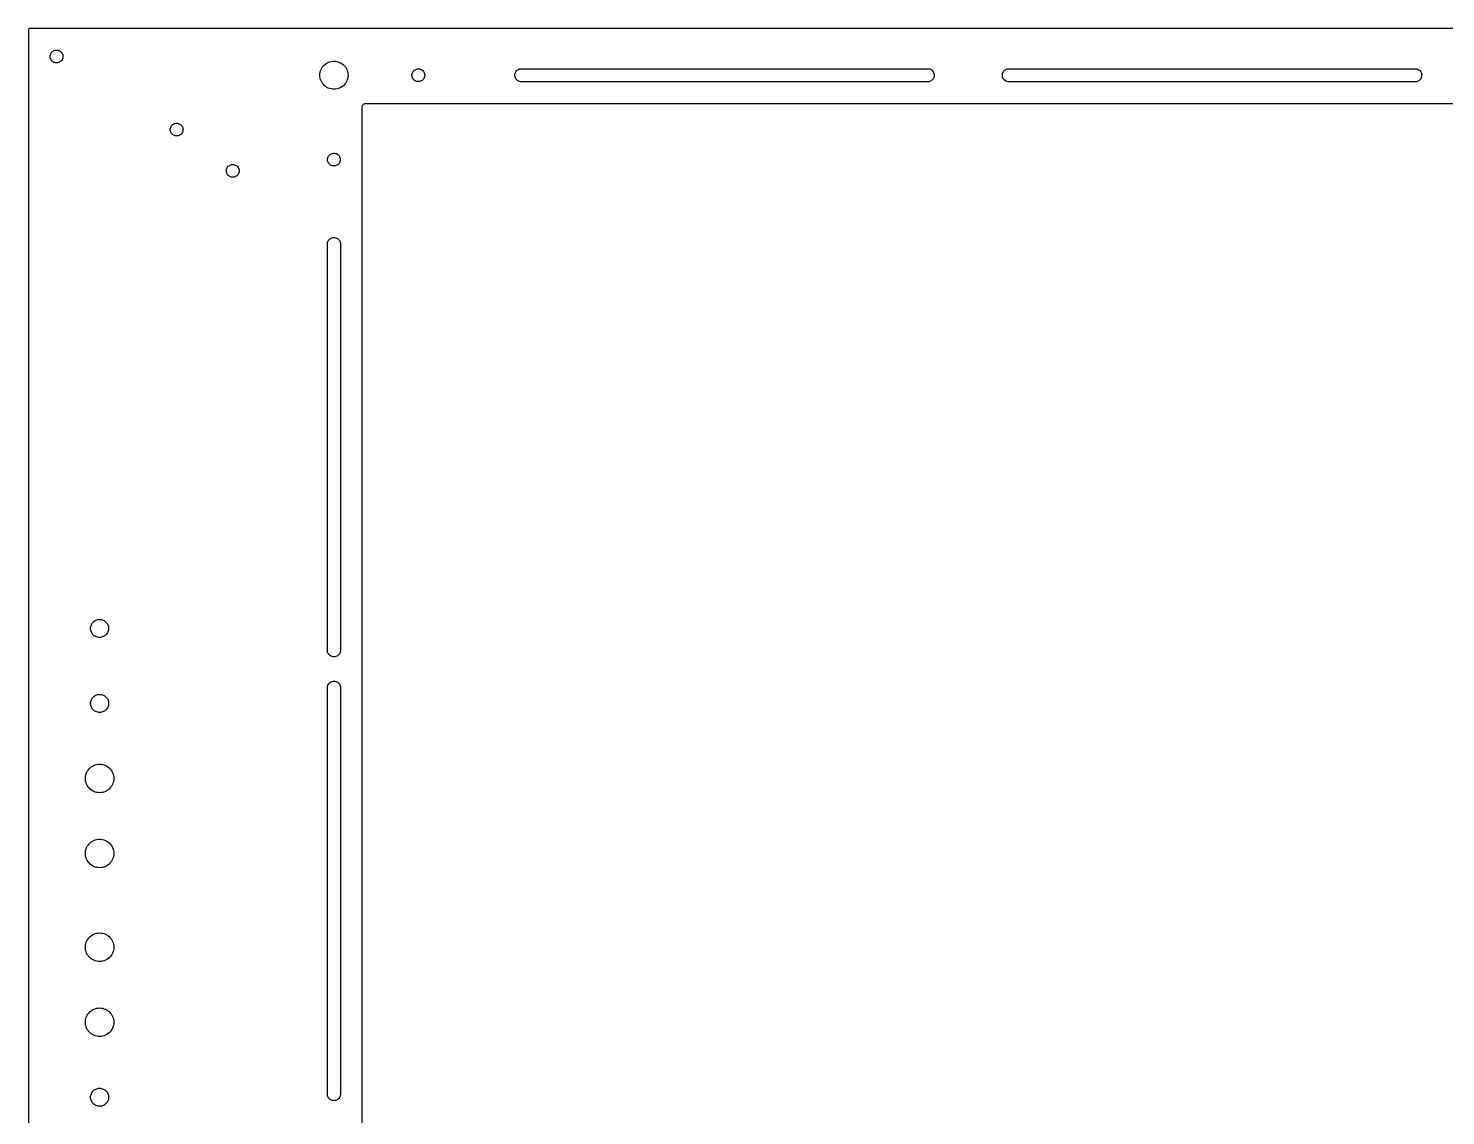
# Model space of a CAD drawing. Header units: metres. Extents: x -319 to 319, y -232 to 232.
# Drawn here: x -319 to 59, y -57.4 to 232.5 of the extents above; entities that cross this region are included whole.
import ezdxf

# ---------------------------------------------------------------- set-up
doc = ezdxf.new("R2010")
doc.units = ezdxf.units.M

msp = doc.modelspace()

# ---------------------------------------------------------------- linework, layer by layer
for p, q in [((-318.962, 232.191), (-319, 232)), ((-319, 232), (-319, -232)), ((-318.854, 232.354), (-318.962, 232.191)), ((-318.691, 232.462), (-318.854, 232.354)), ((-318.5, 232.5), (-318.691, 232.462)), ((318.5, 232.5), (-318.5, 232.5)), ((-313.2, 225), (-313.182, 225.248)), ((-313.182, 224.752), (-313.2, 225)), ((-313.182, 225.248), (-313.128, 225.49)), ((-313.128, 224.51), (-313.182, 224.752)), ((-313.128, 225.49), (-313.039, 225.722)), ((-313.039, 224.278), (-313.128, 224.51)), ((-313.039, 225.722), (-312.918, 225.938)), ((-312.918, 224.062), (-313.039, 224.278)), ((-312.918, 225.938), (-312.766, 226.134)), ((-312.766, 223.866), (-312.918, 224.062)), ((-312.766, 226.134), (-312.587, 226.307)), ((-312.587, 223.693), (-312.766, 223.866)), ((-312.587, 226.307), (-312.386, 226.451)), ((-312.386, 223.549), (-312.587, 223.693)), ((-312.386, 226.451), (-312.165, 226.565)), ((-312.165, 223.435), (-312.386, 223.549)), ((-312.165, 226.565), (-311.93, 226.645)), ((-311.93, 223.355), (-312.165, 223.435)), ((-311.93, 226.645), (-311.686, 226.69)), ((-311.686, 223.31), (-311.93, 223.355)), ((-311.686, 226.69), (-311.438, 226.699)), ((-311.438, 223.301), (-311.686, 223.31)), ((-311.438, 226.699), (-311.191, 226.672)), ((-311.191, 223.328), (-311.438, 223.301)), ((-311.191, 226.672), (-310.951, 226.609)), ((-310.951, 223.391), (-311.191, 223.328)), ((-310.951, 226.609), (-310.723, 226.512)), ((-310.723, 223.488), (-310.951, 223.391)), ((-310.723, 226.512), (-310.511, 226.383)), ((-310.511, 223.617), (-310.723, 223.488)), ((-310.511, 226.383), (-310.32, 226.224)), ((-310.32, 223.776), (-310.511, 223.617)), ((-310.32, 226.224), (-310.154, 226.039)), ((-310.154, 223.961), (-310.32, 223.776)), ((-310.154, 226.039), (-310.018, 225.832)), ((-310.018, 224.168), (-310.154, 223.961)), ((-310.018, 225.832), (-309.912, 225.607)), ((-309.912, 224.393), (-310.018, 224.168)), ((-309.912, 225.607), (-309.841, 225.37)), ((-309.841, 224.63), (-309.912, 224.393)), ((-309.841, 225.37), (-309.805, 225.124)), ((-309.805, 224.876), (-309.841, 224.63)), ((-309.805, 225.124), (-309.805, 224.876)), ((-240.009, 222.787), (-239.704, 223.034)), ((-239.704, 223.034), (-239.375, 223.248)), ((-239.375, 223.248), (-239.025, 223.426)), ((-239.025, 223.426), (-238.659, 223.566)), ((-238.659, 223.566), (-238.28, 223.668)), ((-238.28, 223.668), (-237.892, 223.729)), ((-237.892, 223.729), (-237.5, 223.75)), ((-237.5, 223.75), (-237.108, 223.729)), ((-237.108, 223.729), (-236.72, 223.668)), ((-236.72, 223.668), (-236.341, 223.566)), ((-236.341, 223.566), (-235.975, 223.426)), ((-235.975, 223.426), (-235.625, 223.248)), ((-235.625, 223.248), (-235.296, 223.034)), ((-235.296, 223.034), (-234.991, 222.787)), ((-241.25, 220), (-241.229, 220.392)), ((-241.229, 219.608), (-241.25, 220)), ((-241.229, 220.392), (-241.168, 220.78)), ((-241.168, 219.22), (-241.229, 219.608)), ((-241.168, 220.78), (-241.066, 221.159)), ((-241.066, 218.841), (-241.168, 219.22)), ((-241.066, 221.159), (-240.926, 221.525)), ((-240.926, 221.525), (-240.748, 221.875)), ((-240.748, 221.875), (-240.534, 222.204)), ((-240.534, 222.204), (-240.287, 222.509)), ((-240.287, 222.509), (-240.009, 222.787)), ((-234.991, 222.787), (-234.713, 222.509)), ((-234.713, 222.509), (-234.466, 222.204)), ((-234.466, 222.204), (-234.252, 221.875)), ((-234.252, 221.875), (-234.074, 221.525)), ((-234.074, 221.525), (-233.934, 221.159)), ((-233.934, 221.159), (-233.832, 220.78)), ((-233.832, 219.22), (-233.934, 218.841)), ((-233.832, 220.78), (-233.771, 220.392)), ((-233.771, 219.608), (-233.832, 219.22)), ((-233.771, 220.392), (-233.75, 220)), ((-233.75, 220), (-233.771, 219.608)), ((-216.7, 220), (-216.682, 220.248)), ((-216.682, 219.752), (-216.7, 220)), ((-216.682, 220.248), (-216.628, 220.49)), ((-216.628, 219.51), (-216.682, 219.752)), ((-216.628, 220.49), (-216.539, 220.722)), ((-216.539, 219.278), (-216.628, 219.51)), ((-216.539, 220.722), (-216.418, 220.938)), ((-216.418, 219.062), (-216.539, 219.278)), ((-216.418, 220.938), (-216.266, 221.134)), ((-216.266, 221.134), (-216.087, 221.307)), ((-216.087, 221.307), (-215.886, 221.451)), ((-215.886, 221.451), (-215.665, 221.565)), ((-215.665, 221.565), (-215.43, 221.645)), ((-215.43, 221.645), (-215.186, 221.69)), ((-215.186, 221.69), (-214.938, 221.699)), ((-214.938, 221.699), (-214.691, 221.672)), ((-214.691, 221.672), (-214.451, 221.609)), ((-214.451, 221.609), (-214.223, 221.512)), ((-214.223, 221.512), (-214.011, 221.383)), ((-214.011, 221.383), (-213.82, 221.224)), ((-213.82, 221.224), (-213.654, 221.039)), ((-213.654, 221.039), (-213.518, 220.832)), ((-213.518, 220.832), (-213.412, 220.607)), ((-213.412, 219.393), (-213.518, 219.168)), ((-213.412, 220.607), (-213.341, 220.37)), ((-213.341, 219.63), (-213.412, 219.393)), ((-213.341, 220.37), (-213.305, 220.124)), ((-213.305, 219.876), (-213.341, 219.63)), ((-213.305, 220.124), (-213.305, 219.876)), ((-189.25, 220), (-189.232, 220.249)), ((-189.232, 219.751), (-189.25, 220)), ((-189.232, 220.249), (-189.179, 220.493)), ((-189.179, 219.507), (-189.232, 219.751)), ((-189.179, 220.493), (-189.092, 220.727)), ((-189.092, 219.273), (-189.179, 219.507)), ((-189.092, 220.727), (-188.972, 220.946)), ((-188.972, 219.054), (-189.092, 219.273)), ((-188.972, 220.946), (-188.823, 221.146)), ((-188.823, 221.146), (-188.646, 221.323)), ((-188.646, 221.323), (-188.446, 221.472)), ((-188.446, 221.472), (-188.227, 221.592)), ((-188.227, 221.592), (-187.993, 221.679)), ((-187.993, 221.679), (-187.749, 221.732)), ((-187.749, 221.732), (-187.5, 221.75)), ((-187.5, 221.75), (-79.1667, 221.75)), ((-79.1667, 221.75), (-78.9176, 221.732)), ((-78.9176, 221.732), (-78.6736, 221.679)), ((-78.6736, 221.679), (-78.4397, 221.592)), ((-78.4397, 221.592), (-78.2205, 221.472)), ((-78.2205, 221.472), (-78.0207, 221.323)), ((-78.0207, 221.323), (-77.8441, 221.146)), ((-77.8441, 221.146), (-77.6945, 220.946)), ((-77.6945, 220.946), (-77.5748, 220.727)), ((-77.5748, 219.273), (-77.6945, 219.054)), ((-77.5748, 220.727), (-77.4875, 220.493)), ((-77.4875, 219.507), (-77.5748, 219.273)), ((-77.4875, 220.493), (-77.4345, 220.249)), ((-77.4345, 219.751), (-77.4875, 219.507)), ((-77.4345, 220.249), (-77.4167, 220)), ((-77.4167, 220), (-77.4345, 219.751)), ((-59.25, 220), (-59.2322, 220.249)), ((-59.2322, 219.751), (-59.25, 220)), ((-59.2322, 220.249), (-59.1791, 220.493)), ((-59.1791, 219.507), (-59.2322, 219.751)), ((-59.1791, 220.493), (-59.0918, 220.727)), ((-59.0918, 219.273), (-59.1791, 219.507)), ((-59.0918, 220.727), (-58.9722, 220.946)), ((-58.9722, 219.054), (-59.0918, 219.273)), ((-58.9722, 220.946), (-58.8226, 221.146)), ((-58.8226, 221.146), (-58.646, 221.323)), ((-58.646, 221.323), (-58.4461, 221.472)), ((-58.4461, 221.472), (-58.227, 221.592)), ((-58.227, 221.592), (-57.993, 221.679)), ((-57.993, 221.679), (-57.749, 221.732)), ((-57.749, 221.732), (-57.5, 221.75)), ((-57.5, 221.75), (50.8333, 221.75)), ((50.8333, 221.75), (51.0824, 221.732)), ((51.0824, 221.732), (51.3264, 221.679)), ((51.3264, 221.679), (51.5603, 221.592)), ((51.5603, 221.592), (51.7794, 221.472)), ((51.7794, 221.472), (51.9793, 221.323)), ((51.9793, 221.323), (52.1559, 221.146)), ((52.1559, 221.146), (52.3055, 220.946)), ((52.3055, 220.946), (52.4252, 220.727)), ((52.4252, 219.273), (52.3055, 219.054)), ((52.4252, 220.727), (52.5124, 220.493)), ((52.5124, 219.507), (52.4252, 219.273)), ((52.5124, 220.493), (52.5655, 220.249)), ((52.5655, 219.751), (52.5124, 219.507)), ((52.5655, 220.249), (52.5833, 220)), ((52.5833, 220), (52.5655, 219.751)), ((-240.926, 218.475), (-241.066, 218.841)), ((-240.748, 218.125), (-240.926, 218.475)), ((-240.534, 217.796), (-240.748, 218.125)), ((-240.287, 217.491), (-240.534, 217.796)), ((-240.009, 217.213), (-240.287, 217.491)), ((-239.704, 216.966), (-240.009, 217.213)), ((-239.375, 216.752), (-239.704, 216.966)), ((-239.025, 216.574), (-239.375, 216.752)), ((-238.659, 216.434), (-239.025, 216.574)), ((-238.28, 216.332), (-238.659, 216.434)), ((-237.892, 216.271), (-238.28, 216.332)), ((-237.5, 216.25), (-237.892, 216.271)), ((-237.108, 216.271), (-237.5, 216.25)), ((-236.72, 216.332), (-237.108, 216.271)), ((-236.341, 216.434), (-236.72, 216.332)), ((-235.975, 216.574), (-236.341, 216.434)), ((-235.625, 216.752), (-235.975, 216.574)), ((-235.296, 216.966), (-235.625, 216.752)), ((-234.991, 217.213), (-235.296, 216.966)), ((-234.713, 217.491), (-234.991, 217.213)), ((-234.466, 217.796), (-234.713, 217.491)), ((-234.252, 218.125), (-234.466, 217.796)), ((-234.074, 218.475), (-234.252, 218.125)), ((-233.934, 218.841), (-234.074, 218.475)), ((-216.266, 218.866), (-216.418, 219.062)), ((-216.087, 218.693), (-216.266, 218.866)), ((-215.886, 218.549), (-216.087, 218.693)), ((-215.665, 218.435), (-215.886, 218.549)), ((-215.43, 218.355), (-215.665, 218.435)), ((-215.186, 218.31), (-215.43, 218.355)), ((-214.938, 218.301), (-215.186, 218.31)), ((-214.691, 218.328), (-214.938, 218.301)), ((-214.451, 218.391), (-214.691, 218.328)), ((-214.223, 218.488), (-214.451, 218.391)), ((-214.011, 218.617), (-214.223, 218.488)), ((-213.82, 218.776), (-214.011, 218.617)), ((-213.654, 218.961), (-213.82, 218.776)), ((-213.518, 219.168), (-213.654, 218.961)), ((-188.823, 218.854), (-188.972, 219.054)), ((-188.646, 218.677), (-188.823, 218.854)), ((-188.446, 218.528), (-188.646, 218.677)), ((-188.227, 218.408), (-188.446, 218.528)), ((-187.993, 218.321), (-188.227, 218.408)), ((-187.749, 218.268), (-187.993, 218.321)), ((-187.5, 218.25), (-187.749, 218.268)), ((-79.1667, 218.25), (-187.5, 218.25)), ((-78.9176, 218.268), (-79.1667, 218.25)), ((-78.6736, 218.321), (-78.9176, 218.268)), ((-78.4397, 218.408), (-78.6736, 218.321)), ((-78.2205, 218.528), (-78.4397, 218.408)), ((-78.0207, 218.677), (-78.2205, 218.528)), ((-77.8441, 218.854), (-78.0207, 218.677)), ((-77.6945, 219.054), (-77.8441, 218.854)), ((-58.8226, 218.854), (-58.9722, 219.054)), ((-58.646, 218.677), (-58.8226, 218.854)), ((-58.4461, 218.528), (-58.646, 218.677)), ((-58.227, 218.408), (-58.4461, 218.528)), ((-57.993, 218.321), (-58.227, 218.408)), ((-57.749, 218.268), (-57.993, 218.321)), ((-57.5, 218.25), (-57.749, 218.268)), ((50.8333, 218.25), (-57.5, 218.25)), ((51.0824, 218.268), (50.8333, 218.25)), ((51.3264, 218.321), (51.0824, 218.268)), ((51.5603, 218.408), (51.3264, 218.321)), ((51.7794, 218.528), (51.5603, 218.408)), ((51.9793, 218.677), (51.7794, 218.528)), ((52.1559, 218.854), (51.9793, 218.677)), ((52.3055, 219.054), (52.1559, 218.854)), ((-230, 211.5), (-229.975, 211.723)), ((-229.975, 211.723), (-229.901, 211.934)), ((-229.901, 211.934), (-229.782, 212.123)), ((-229.782, 212.123), (-229.623, 212.282)), ((-229.623, 212.282), (-229.434, 212.401)), ((-229.434, 212.401), (-229.223, 212.475)), ((-229.223, 212.475), (-229, 212.5)), ((-229, 212.5), (229, 212.5)), ((-230, -211.5), (-230, 211.5)), ((-281.145, 205.624), (-281.109, 205.87)), ((-281.145, 205.376), (-281.145, 205.624)), ((-281.109, 205.13), (-281.145, 205.376)), ((-281.109, 205.87), (-281.038, 206.107)), ((-281.038, 204.893), (-281.109, 205.13)), ((-281.038, 206.107), (-280.932, 206.332)), ((-280.932, 204.668), (-281.038, 204.893)), ((-280.932, 206.332), (-280.796, 206.539)), ((-280.796, 204.461), (-280.932, 204.668)), ((-280.796, 206.539), (-280.63, 206.724)), ((-280.63, 204.276), (-280.796, 204.461)), ((-280.63, 206.724), (-280.439, 206.883)), ((-280.439, 204.117), (-280.63, 204.276)), ((-280.439, 206.883), (-280.227, 207.012)), ((-280.227, 203.988), (-280.439, 204.117)), ((-280.227, 207.012), (-279.999, 207.109)), ((-279.999, 207.109), (-279.759, 207.172)), ((-279.759, 207.172), (-279.512, 207.199)), ((-279.512, 207.199), (-279.264, 207.19)), ((-279.264, 207.19), (-279.02, 207.145)), ((-279.02, 207.145), (-278.785, 207.065)), ((-278.785, 207.065), (-278.564, 206.951)), ((-278.564, 206.951), (-278.363, 206.807)), ((-278.363, 204.193), (-278.564, 204.049)), ((-278.363, 206.807), (-278.184, 206.634)), ((-278.184, 204.366), (-278.363, 204.193)), ((-278.184, 206.634), (-278.032, 206.438)), ((-278.032, 204.562), (-278.184, 204.366)), ((-278.032, 206.438), (-277.911, 206.222)), ((-277.911, 204.778), (-278.032, 204.562)), ((-277.911, 206.222), (-277.822, 205.99)), ((-277.822, 205.01), (-277.911, 204.778)), ((-277.822, 205.99), (-277.768, 205.748)), ((-277.768, 205.252), (-277.822, 205.01)), ((-277.768, 205.748), (-277.75, 205.5)), ((-277.75, 205.5), (-277.768, 205.252)), ((-279.999, 203.891), (-280.227, 203.988)), ((-279.759, 203.828), (-279.999, 203.891)), ((-279.512, 203.801), (-279.759, 203.828)), ((-279.264, 203.81), (-279.512, 203.801)), ((-279.02, 203.855), (-279.264, 203.81)), ((-278.785, 203.935), (-279.02, 203.855)), ((-278.564, 204.049), (-278.785, 203.935)), ((-239.2, 197.5), (-239.182, 197.748)), ((-239.182, 197.252), (-239.2, 197.5)), ((-239.182, 197.748), (-239.128, 197.99)), ((-239.128, 197.01), (-239.182, 197.252)), ((-239.128, 197.99), (-239.039, 198.222)), ((-239.039, 196.778), (-239.128, 197.01)), ((-239.039, 198.222), (-238.918, 198.438)), ((-238.918, 196.562), (-239.039, 196.778)), ((-238.918, 198.438), (-238.766, 198.634)), ((-238.766, 196.366), (-238.918, 196.562)), ((-238.766, 198.634), (-238.587, 198.807)), ((-238.587, 198.807), (-238.386, 198.951)), ((-238.386, 198.951), (-238.165, 199.065)), ((-238.165, 199.065), (-237.93, 199.145)), ((-237.93, 199.145), (-237.686, 199.19)), ((-237.686, 199.19), (-237.438, 199.199)), ((-237.438, 199.199), (-237.191, 199.172)), ((-237.191, 199.172), (-236.951, 199.109)), ((-236.951, 199.109), (-236.723, 199.012)), ((-236.723, 199.012), (-236.511, 198.883)), ((-236.511, 198.883), (-236.32, 198.724)), ((-236.32, 198.724), (-236.154, 198.539)), ((-236.154, 198.539), (-236.018, 198.332)), ((-236.018, 196.668), (-236.154, 196.461)), ((-236.018, 198.332), (-235.912, 198.107)), ((-235.912, 196.893), (-236.018, 196.668)), ((-235.912, 198.107), (-235.841, 197.87)), ((-235.841, 197.13), (-235.912, 196.893)), ((-235.841, 197.87), (-235.805, 197.624)), ((-235.805, 197.376), (-235.841, 197.13)), ((-235.805, 197.624), (-235.805, 197.376)), ((-266.195, 194.624), (-266.159, 194.87)), ((-266.195, 194.376), (-266.195, 194.624)), ((-266.159, 194.13), (-266.195, 194.376)), ((-266.159, 194.87), (-266.088, 195.107)), ((-266.088, 193.893), (-266.159, 194.13)), ((-266.088, 195.107), (-265.982, 195.332)), ((-265.982, 193.668), (-266.088, 193.893)), ((-265.982, 195.332), (-265.846, 195.539)), ((-265.846, 193.461), (-265.982, 193.668)), ((-265.846, 195.539), (-265.68, 195.724)), ((-265.68, 193.276), (-265.846, 193.461)), ((-265.68, 195.724), (-265.489, 195.883)), ((-265.489, 193.117), (-265.68, 193.276)), ((-265.489, 195.883), (-265.277, 196.012)), ((-265.277, 192.988), (-265.489, 193.117)), ((-265.277, 196.012), (-265.049, 196.109)), ((-265.049, 192.891), (-265.277, 192.988)), ((-265.049, 196.109), (-264.809, 196.172)), ((-264.809, 192.828), (-265.049, 192.891)), ((-264.809, 196.172), (-264.562, 196.199)), ((-264.562, 192.801), (-264.809, 192.828)), ((-264.562, 196.199), (-264.314, 196.19)), ((-264.314, 192.81), (-264.562, 192.801)), ((-264.314, 196.19), (-264.07, 196.145)), ((-264.07, 192.855), (-264.314, 192.81)), ((-264.07, 196.145), (-263.835, 196.065)), ((-263.835, 192.935), (-264.07, 192.855)), ((-263.835, 196.065), (-263.614, 195.951)), ((-263.614, 193.049), (-263.835, 192.935)), ((-263.614, 195.951), (-263.413, 195.807)), ((-263.413, 193.193), (-263.614, 193.049)), ((-263.413, 195.807), (-263.234, 195.634)), ((-263.234, 193.366), (-263.413, 193.193)), ((-263.234, 195.634), (-263.082, 195.438)), ((-263.082, 193.562), (-263.234, 193.366)), ((-263.082, 195.438), (-262.961, 195.222)), ((-262.961, 193.778), (-263.082, 193.562)), ((-262.961, 195.222), (-262.872, 194.99)), ((-262.872, 194.01), (-262.961, 193.778)), ((-262.872, 194.99), (-262.818, 194.748)), ((-262.818, 194.252), (-262.872, 194.01)), ((-262.818, 194.748), (-262.8, 194.5)), ((-262.8, 194.5), (-262.818, 194.252)), ((-238.587, 196.193), (-238.766, 196.366)), ((-238.386, 196.049), (-238.587, 196.193)), ((-238.165, 195.935), (-238.386, 196.049)), ((-237.93, 195.855), (-238.165, 195.935)), ((-237.686, 195.81), (-237.93, 195.855)), ((-237.438, 195.801), (-237.686, 195.81)), ((-237.191, 195.828), (-237.438, 195.801)), ((-236.951, 195.891), (-237.191, 195.828)), ((-236.723, 195.988), (-236.951, 195.891)), ((-236.511, 196.117), (-236.723, 195.988)), ((-236.32, 196.276), (-236.511, 196.117)), ((-236.154, 196.461), (-236.32, 196.276)), ((-239.25, 175), (-239.232, 175.249)), ((-239.25, 66.6667), (-239.25, 175)), ((-239.232, 175.249), (-239.179, 175.493)), ((-239.179, 175.493), (-239.092, 175.727)), ((-239.092, 175.727), (-238.972, 175.946)), ((-238.972, 175.946), (-238.823, 176.146)), ((-238.823, 176.146), (-238.646, 176.323)), ((-238.646, 176.323), (-238.446, 176.472)), ((-238.446, 176.472), (-238.227, 176.592)), ((-238.227, 176.592), (-237.993, 176.679)), ((-237.993, 176.679), (-237.749, 176.732)), ((-237.749, 176.732), (-237.5, 176.75)), ((-237.5, 176.75), (-237.251, 176.732)), ((-237.251, 176.732), (-237.007, 176.679)), ((-237.007, 176.679), (-236.773, 176.592)), ((-236.773, 176.592), (-236.554, 176.472)), ((-236.554, 176.472), (-236.354, 176.323)), ((-236.354, 176.323), (-236.177, 176.146)), ((-236.177, 176.146), (-236.028, 175.946)), ((-236.028, 175.946), (-235.908, 175.727)), ((-235.908, 175.727), (-235.821, 175.493)), ((-235.821, 175.493), (-235.768, 175.249)), ((-235.768, 175.249), (-235.75, 175)), ((-235.75, 175), (-235.75, 66.6667)), ((-302.4, 72.5), (-302.387, 72.7509)), ((-302.387, 72.2491), (-302.4, 72.5)), ((-302.387, 72.7509), (-302.348, 72.999)), ((-302.348, 72.001), (-302.387, 72.2491)), ((-302.348, 72.999), (-302.283, 73.2416)), ((-302.283, 71.7584), (-302.348, 72.001)), ((-302.283, 73.2416), (-302.193, 73.4762)), ((-302.193, 73.4762), (-302.078, 73.7)), ((-302.078, 73.7), (-301.942, 73.9107)), ((-301.942, 73.9107), (-301.784, 74.1059)), ((-301.784, 74.1059), (-301.606, 74.2835)), ((-301.606, 74.2835), (-301.411, 74.4416)), ((-301.411, 74.4416), (-301.2, 74.5785)), ((-301.2, 74.5785), (-300.976, 74.6925)), ((-300.976, 74.6925), (-300.742, 74.7825)), ((-300.742, 74.7825), (-300.499, 74.8475)), ((-300.499, 74.8475), (-300.251, 74.8869)), ((-300.251, 74.8869), (-300, 74.9)), ((-300, 74.9), (-299.749, 74.8869)), ((-299.749, 74.8869), (-299.501, 74.8475)), ((-299.501, 74.8475), (-299.258, 74.7825)), ((-299.258, 74.7825), (-299.024, 74.6925)), ((-299.024, 74.6925), (-298.8, 74.5785)), ((-298.8, 74.5785), (-298.589, 74.4416)), ((-298.589, 74.4416), (-298.394, 74.2835)), ((-298.394, 74.2835), (-298.216, 74.1059)), ((-298.216, 74.1059), (-298.058, 73.9107)), ((-298.058, 73.9107), (-297.922, 73.7)), ((-297.922, 73.7), (-297.807, 73.4762)), ((-297.807, 73.4762), (-297.717, 73.2416)), ((-297.717, 73.2416), (-297.652, 72.999)), ((-297.652, 72.001), (-297.717, 71.7584)), ((-297.652, 72.999), (-297.613, 72.7509)), ((-297.613, 72.2491), (-297.652, 72.001)), ((-297.613, 72.7509), (-297.6, 72.5)), ((-297.6, 72.5), (-297.613, 72.2491)), ((-302.193, 71.5238), (-302.283, 71.7584)), ((-302.078, 71.3), (-302.193, 71.5238)), ((-301.942, 71.0893), (-302.078, 71.3)), ((-301.784, 70.8941), (-301.942, 71.0893)), ((-301.606, 70.7164), (-301.784, 70.8941)), ((-301.411, 70.5583), (-301.606, 70.7164)), ((-301.2, 70.4215), (-301.411, 70.5583)), ((-300.976, 70.3075), (-301.2, 70.4215)), ((-300.742, 70.2175), (-300.976, 70.3075)), ((-300.499, 70.1524), (-300.742, 70.2175)), ((-300.251, 70.1131), (-300.499, 70.1524)), ((-300, 70.1), (-300.251, 70.1131)), ((-299.749, 70.1131), (-300, 70.1)), ((-299.501, 70.1524), (-299.749, 70.1131)), ((-299.258, 70.2175), (-299.501, 70.1524)), ((-299.024, 70.3075), (-299.258, 70.2175)), ((-298.8, 70.4215), (-299.024, 70.3075)), ((-298.589, 70.5583), (-298.8, 70.4215)), ((-298.394, 70.7164), (-298.589, 70.5583)), ((-298.216, 70.8941), (-298.394, 70.7164)), ((-298.058, 71.0893), (-298.216, 70.8941)), ((-297.922, 71.3), (-298.058, 71.0893)), ((-297.807, 71.5238), (-297.922, 71.3)), ((-297.717, 71.7584), (-297.807, 71.5238)), ((-239.232, 66.4176), (-239.25, 66.6667)), ((-239.179, 66.1736), (-239.232, 66.4176)), ((-239.092, 65.9397), (-239.179, 66.1736)), ((-238.972, 65.7205), (-239.092, 65.9397)), ((-238.823, 65.5207), (-238.972, 65.7205)), ((-238.646, 65.3441), (-238.823, 65.5207)), ((-238.446, 65.1945), (-238.646, 65.3441)), ((-238.227, 65.0748), (-238.446, 65.1945)), ((-237.993, 64.9875), (-238.227, 65.0748)), ((-237.749, 64.9345), (-237.993, 64.9875)), ((-237.5, 64.9167), (-237.749, 64.9345)), ((-237.251, 64.9345), (-237.5, 64.9167)), ((-237.007, 64.9875), (-237.251, 64.9345)), ((-236.773, 65.0748), (-237.007, 64.9875)), ((-236.554, 65.1945), (-236.773, 65.0748)), ((-236.354, 65.3441), (-236.554, 65.1945)), ((-236.177, 65.5207), (-236.354, 65.3441)), ((-236.028, 65.7205), (-236.177, 65.5207)), ((-235.908, 65.9397), (-236.028, 65.7205)), ((-235.821, 66.1736), (-235.908, 65.9397)), ((-235.768, 66.4176), (-235.821, 66.1736)), ((-235.75, 66.6667), (-235.768, 66.4176)), ((-239.25, 56.6667), (-239.232, 56.9157)), ((-239.232, 56.9157), (-239.179, 57.1597)), ((-239.179, 57.1597), (-239.092, 57.3936)), ((-239.092, 57.3936), (-238.972, 57.6128)), ((-238.972, 57.6128), (-238.823, 57.8127)), ((-238.823, 57.8127), (-238.646, 57.9892)), ((-238.646, 57.9892), (-238.446, 58.1389)), ((-238.446, 58.1389), (-238.227, 58.2585)), ((-238.227, 58.2585), (-237.993, 58.3458)), ((-237.993, 58.3458), (-237.749, 58.3988)), ((-237.749, 58.3988), (-237.5, 58.4167)), ((-237.5, 58.4167), (-237.251, 58.3988)), ((-237.251, 58.3988), (-237.007, 58.3458)), ((-237.007, 58.3458), (-236.773, 58.2585)), ((-236.773, 58.2585), (-236.554, 58.1389)), ((-236.554, 58.1389), (-236.354, 57.9892)), ((-236.354, 57.9892), (-236.177, 57.8127)), ((-236.177, 57.8127), (-236.028, 57.6128)), ((-236.028, 57.6128), (-235.908, 57.3936)), ((-235.908, 57.3936), (-235.821, 57.1597)), ((-235.821, 57.1597), (-235.768, 56.9157)), ((-235.768, 56.9157), (-235.75, 56.6667)), ((-302.387, 52.7509), (-302.348, 52.999)), ((-302.348, 52.999), (-302.283, 53.2416)), ((-302.283, 53.2416), (-302.193, 53.4762)), ((-302.193, 53.4762), (-302.078, 53.7)), ((-302.078, 53.7), (-301.942, 53.9107)), ((-301.942, 53.9107), (-301.784, 54.1059)), ((-301.784, 54.1059), (-301.606, 54.2835)), ((-301.606, 54.2835), (-301.411, 54.4416)), ((-301.411, 54.4416), (-301.2, 54.5785)), ((-301.2, 54.5785), (-300.976, 54.6925)), ((-300.976, 54.6925), (-300.742, 54.7825)), ((-300.742, 54.7825), (-300.499, 54.8475)), ((-300.499, 54.8475), (-300.251, 54.8868)), ((-300.251, 54.8868), (-300, 54.9)), ((-300, 54.9), (-299.749, 54.8868)), ((-299.749, 54.8868), (-299.501, 54.8475)), ((-299.501, 54.8475), (-299.258, 54.7825)), ((-299.258, 54.7825), (-299.024, 54.6925)), ((-299.024, 54.6925), (-298.8, 54.5785)), ((-298.8, 54.5785), (-298.589, 54.4416)), ((-298.589, 54.4416), (-298.394, 54.2835)), ((-298.394, 54.2835), (-298.216, 54.1059)), ((-298.216, 54.1059), (-298.058, 53.9107)), ((-298.058, 53.9107), (-297.922, 53.7)), ((-297.922, 53.7), (-297.807, 53.4762)), ((-297.807, 53.4762), (-297.717, 53.2416)), ((-297.717, 53.2416), (-297.652, 52.999)), ((-297.652, 52.999), (-297.613, 52.7509)), ((-239.25, -51.6667), (-239.25, 56.6667)), ((-235.75, 56.6667), (-235.75, -51.6667)), ((-302.4, 52.5), (-302.387, 52.7509)), ((-302.387, 52.2491), (-302.4, 52.5)), ((-302.348, 52.001), (-302.387, 52.2491)), ((-302.283, 51.7583), (-302.348, 52.001)), ((-302.193, 51.5238), (-302.283, 51.7583)), ((-302.078, 51.3), (-302.193, 51.5238)), ((-301.942, 51.0893), (-302.078, 51.3)), ((-301.784, 50.8941), (-301.942, 51.0893)), ((-301.606, 50.7164), (-301.784, 50.8941)), ((-301.411, 50.5583), (-301.606, 50.7164)), ((-301.2, 50.4215), (-301.411, 50.5583)), ((-300.976, 50.3075), (-301.2, 50.4215)), ((-300.742, 50.2175), (-300.976, 50.3075)), ((-300.499, 50.1524), (-300.742, 50.2175)), ((-300.251, 50.1131), (-300.499, 50.1524)), ((-300, 50.1), (-300.251, 50.1131)), ((-299.749, 50.1131), (-300, 50.1)), ((-299.501, 50.1524), (-299.749, 50.1131)), ((-299.258, 50.2175), (-299.501, 50.1524)), ((-299.024, 50.3075), (-299.258, 50.2175)), ((-298.8, 50.4215), (-299.024, 50.3075)), ((-298.589, 50.5583), (-298.8, 50.4215)), ((-298.394, 50.7164), (-298.589, 50.5583)), ((-298.216, 50.8941), (-298.394, 50.7164)), ((-298.058, 51.0893), (-298.216, 50.8941)), ((-297.922, 51.3), (-298.058, 51.0893)), ((-297.807, 51.5238), (-297.922, 51.3)), ((-297.717, 51.7583), (-297.807, 51.5238)), ((-297.652, 52.001), (-297.717, 51.7583)), ((-297.613, 52.2491), (-297.652, 52.001)), ((-297.613, 52.7509), (-297.6, 52.5)), ((-297.6, 52.5), (-297.613, 52.2491)), ((-303.614, 33.6743), (-303.471, 34.0456)), ((-303.471, 34.0456), (-303.291, 34.4)), ((-303.291, 34.4), (-303.074, 34.7336)), ((-303.074, 34.7336), (-302.824, 35.0427)), ((-302.824, 35.0427), (-302.543, 35.3239)), ((-302.543, 35.3239), (-302.234, 35.5743)), ((-302.234, 35.5743), (-301.9, 35.7909)), ((-301.9, 35.7909), (-301.546, 35.9715)), ((-301.546, 35.9715), (-301.174, 36.114)), ((-301.174, 36.114), (-300.79, 36.2169)), ((-300.79, 36.2169), (-300.397, 36.2792)), ((-300.397, 36.2792), (-300, 36.3)), ((-300, 36.3), (-299.603, 36.2792)), ((-299.603, 36.2792), (-299.21, 36.2169)), ((-299.21, 36.2169), (-298.826, 36.114)), ((-298.826, 36.114), (-298.454, 35.9715)), ((-298.454, 35.9715), (-298.1, 35.7909)), ((-298.1, 35.7909), (-297.766, 35.5743)), ((-297.766, 35.5743), (-297.457, 35.3239)), ((-297.457, 35.3239), (-297.176, 35.0427)), ((-297.176, 35.0427), (-296.926, 34.7336)), ((-296.926, 34.7336), (-296.709, 34.4)), ((-296.709, 34.4), (-296.529, 34.0456)), ((-296.529, 34.0456), (-296.386, 33.6743)), ((-303.8, 32.5), (-303.779, 32.8972)), ((-303.779, 32.1028), (-303.8, 32.5)), ((-303.779, 32.8972), (-303.717, 33.2901)), ((-303.717, 31.7099), (-303.779, 32.1028)), ((-303.717, 33.2901), (-303.614, 33.6743)), ((-303.614, 31.3257), (-303.717, 31.7099)), ((-303.471, 30.9544), (-303.614, 31.3257)), ((-303.291, 30.6), (-303.471, 30.9544)), ((-303.074, 30.2664), (-303.291, 30.6)), ((-302.824, 29.9573), (-303.074, 30.2664)), ((-296.926, 30.2664), (-297.176, 29.9573)), ((-296.709, 30.6), (-296.926, 30.2664)), ((-296.529, 30.9544), (-296.709, 30.6)), ((-296.386, 31.3257), (-296.529, 30.9544)), ((-296.386, 33.6743), (-296.283, 33.2901)), ((-296.283, 31.7099), (-296.386, 31.3257)), ((-296.283, 33.2901), (-296.221, 32.8972)), ((-296.221, 32.1028), (-296.283, 31.7099)), ((-296.221, 32.8972), (-296.2, 32.5)), ((-296.2, 32.5), (-296.221, 32.1028)), ((-302.543, 29.676), (-302.824, 29.9573)), ((-302.234, 29.4257), (-302.543, 29.676)), ((-301.9, 29.2091), (-302.234, 29.4257)), ((-301.546, 29.0285), (-301.9, 29.2091)), ((-301.174, 28.886), (-301.546, 29.0285)), ((-300.79, 28.783), (-301.174, 28.886)), ((-300.397, 28.7208), (-300.79, 28.783)), ((-300, 28.7), (-300.397, 28.7208)), ((-299.603, 28.7208), (-300, 28.7)), ((-299.21, 28.783), (-299.603, 28.7208)), ((-298.826, 28.886), (-299.21, 28.783)), ((-298.454, 29.0285), (-298.826, 28.886)), ((-298.1, 29.2091), (-298.454, 29.0285)), ((-297.766, 29.4257), (-298.1, 29.2091)), ((-297.457, 29.676), (-297.766, 29.4257)), ((-297.176, 29.9573), (-297.457, 29.676)), ((-302.824, 15.0427), (-302.543, 15.3239)), ((-302.543, 15.3239), (-302.234, 15.5743)), ((-302.234, 15.5743), (-301.9, 15.7909)), ((-301.9, 15.7909), (-301.546, 15.9715)), ((-301.546, 15.9715), (-301.174, 16.114)), ((-301.174, 16.114), (-300.79, 16.2169)), ((-300.79, 16.2169), (-300.397, 16.2792)), ((-300.397, 16.2792), (-300, 16.3)), ((-300, 16.3), (-299.603, 16.2792)), ((-299.603, 16.2792), (-299.21, 16.2169)), ((-299.21, 16.2169), (-298.826, 16.114)), ((-298.826, 16.114), (-298.454, 15.9715)), ((-298.454, 15.9715), (-298.1, 15.7909)), ((-298.1, 15.7909), (-297.766, 15.5743)), ((-297.766, 15.5743), (-297.457, 15.3239)), ((-297.457, 15.3239), (-297.176, 15.0427)), ((-303.8, 12.5), (-303.779, 12.8972)), ((-303.779, 12.1028), (-303.8, 12.5)), ((-303.779, 12.8972), (-303.717, 13.2901)), ((-303.717, 11.7099), (-303.779, 12.1028)), ((-303.717, 13.2901), (-303.614, 13.6743)), ((-303.614, 11.3257), (-303.717, 11.7099)), ((-303.614, 13.6743), (-303.471, 14.0456)), ((-303.471, 14.0456), (-303.291, 14.4)), ((-303.291, 14.4), (-303.074, 14.7336)), ((-303.074, 14.7336), (-302.824, 15.0427)), ((-297.176, 15.0427), (-296.926, 14.7336)), ((-296.926, 14.7336), (-296.709, 14.4)), ((-296.709, 14.4), (-296.529, 14.0456)), ((-296.529, 14.0456), (-296.386, 13.6743)), ((-296.386, 13.6743), (-296.283, 13.2901)), ((-296.283, 11.7099), (-296.386, 11.3257)), ((-296.283, 13.2901), (-296.221, 12.8972)), ((-296.221, 12.1028), (-296.283, 11.7099)), ((-296.221, 12.8972), (-296.2, 12.5)), ((-296.2, 12.5), (-296.221, 12.1028)), ((-303.471, 10.9544), (-303.614, 11.3257)), ((-303.291, 10.6), (-303.471, 10.9544)), ((-303.074, 10.2664), (-303.291, 10.6)), ((-302.824, 9.9573), (-303.074, 10.2664)), ((-302.543, 9.676), (-302.824, 9.9573)), ((-302.234, 9.4257), (-302.543, 9.676)), ((-301.9, 9.2091), (-302.234, 9.4257)), ((-301.546, 9.0285), (-301.9, 9.2091)), ((-301.174, 8.886), (-301.546, 9.0285)), ((-300.79, 8.783), (-301.174, 8.886)), ((-300.397, 8.7208), (-300.79, 8.783)), ((-300, 8.7), (-300.397, 8.7208)), ((-299.603, 8.7208), (-300, 8.7)), ((-299.21, 8.783), (-299.603, 8.7208)), ((-298.826, 8.886), (-299.21, 8.783)), ((-298.454, 9.0285), (-298.826, 8.886)), ((-298.1, 9.2091), (-298.454, 9.0285)), ((-297.766, 9.4257), (-298.1, 9.2091)), ((-297.457, 9.676), (-297.766, 9.4257)), ((-297.176, 9.9573), (-297.457, 9.676)), ((-296.926, 10.2664), (-297.176, 9.9573)), ((-296.709, 10.6), (-296.926, 10.2664)), ((-296.529, 10.9544), (-296.709, 10.6)), ((-296.386, 11.3257), (-296.529, 10.9544)), ((-303.717, -11.7099), (-303.614, -11.3257)), ((-303.614, -11.3257), (-303.471, -10.9544)), ((-303.471, -10.9544), (-303.291, -10.6)), ((-303.291, -10.6), (-303.074, -10.2664)), ((-303.074, -10.2664), (-302.824, -9.9573)), ((-302.824, -9.9573), (-302.543, -9.676)), ((-302.543, -9.676), (-302.234, -9.4257)), ((-302.234, -9.4257), (-301.9, -9.2091)), ((-301.9, -9.2091), (-301.546, -9.0285)), ((-301.546, -9.0285), (-301.174, -8.886)), ((-301.174, -8.886), (-300.79, -8.783)), ((-300.79, -8.783), (-300.397, -8.7208)), ((-300.397, -8.7208), (-300, -8.7)), ((-300, -8.7), (-299.603, -8.7208)), ((-299.603, -8.7208), (-299.21, -8.783)), ((-299.21, -8.783), (-298.826, -8.886)), ((-298.826, -8.886), (-298.454, -9.0285)), ((-298.454, -9.0285), (-298.1, -9.2091)), ((-298.1, -9.2091), (-297.766, -9.4257)), ((-297.766, -9.4257), (-297.457, -9.676)), ((-297.457, -9.676), (-297.176, -9.9573)), ((-297.176, -9.9573), (-296.926, -10.2664)), ((-296.926, -10.2664), (-296.709, -10.6)), ((-296.709, -10.6), (-296.529, -10.9544)), ((-296.529, -10.9544), (-296.386, -11.3257)), ((-296.386, -11.3257), (-296.283, -11.7099)), ((-303.8, -12.5), (-303.779, -12.1028)), ((-303.779, -12.8972), (-303.8, -12.5)), ((-303.779, -12.1028), (-303.717, -11.7099)), ((-303.717, -13.2901), (-303.779, -12.8972)), ((-303.614, -13.6743), (-303.717, -13.2901)), ((-303.471, -14.0456), (-303.614, -13.6743)), ((-303.291, -14.4), (-303.471, -14.0456)), ((-303.074, -14.7336), (-303.291, -14.4)), ((-302.824, -15.0427), (-303.074, -14.7336)), ((-302.543, -15.3239), (-302.824, -15.0427)), ((-297.176, -15.0427), (-297.457, -15.3239)), ((-296.926, -14.7336), (-297.176, -15.0427)), ((-296.709, -14.4), (-296.926, -14.7336)), ((-296.529, -14.0456), (-296.709, -14.4)), ((-296.386, -13.6743), (-296.529, -14.0456)), ((-296.283, -13.2901), (-296.386, -13.6743)), ((-296.283, -11.7099), (-296.221, -12.1028)), ((-296.221, -12.8972), (-296.283, -13.2901)), ((-296.221, -12.1028), (-296.2, -12.5)), ((-296.2, -12.5), (-296.221, -12.8972)), ((-302.234, -15.5743), (-302.543, -15.3239)), ((-301.9, -15.7909), (-302.234, -15.5743)), ((-301.546, -15.9715), (-301.9, -15.7909)), ((-301.174, -16.114), (-301.546, -15.9715)), ((-300.79, -16.2169), (-301.174, -16.114)), ((-300.397, -16.2792), (-300.79, -16.2169)), ((-300, -16.3), (-300.397, -16.2792)), ((-299.603, -16.2792), (-300, -16.3)), ((-299.21, -16.2169), (-299.603, -16.2792)), ((-298.826, -16.114), (-299.21, -16.2169)), ((-298.454, -15.9715), (-298.826, -16.114)), ((-298.1, -15.7909), (-298.454, -15.9715)), ((-297.766, -15.5743), (-298.1, -15.7909)), ((-297.457, -15.3239), (-297.766, -15.5743)), ((-303.074, -30.2664), (-302.824, -29.9573)), ((-302.824, -29.9573), (-302.543, -29.676)), ((-302.543, -29.676), (-302.234, -29.4257)), ((-302.234, -29.4257), (-301.9, -29.2091)), ((-301.9, -29.2091), (-301.546, -29.0285)), ((-301.546, -29.0285), (-301.174, -28.886)), ((-301.174, -28.886), (-300.79, -28.783)), ((-300.79, -28.783), (-300.397, -28.7208)), ((-300.397, -28.7208), (-300, -28.7)), ((-300, -28.7), (-299.603, -28.7208)), ((-299.603, -28.7208), (-299.21, -28.783)), ((-299.21, -28.783), (-298.826, -28.886)), ((-298.826, -28.886), (-298.454, -29.0285)), ((-298.454, -29.0285), (-298.1, -29.2091)), ((-298.1, -29.2091), (-297.766, -29.4257)), ((-297.766, -29.4257), (-297.457, -29.676)), ((-297.457, -29.676), (-297.176, -29.9573)), ((-297.176, -29.9573), (-296.926, -30.2664)), ((-303.8, -32.5), (-303.779, -32.1028)), ((-303.779, -32.8972), (-303.8, -32.5)), ((-303.779, -32.1028), (-303.717, -31.7099)), ((-303.717, -33.2901), (-303.779, -32.8972)), ((-303.717, -31.7099), (-303.614, -31.3257)), ((-303.614, -33.6743), (-303.717, -33.2901)), ((-303.614, -31.3257), (-303.471, -30.9544)), ((-303.471, -34.0456), (-303.614, -33.6743)), ((-303.471, -30.9544), (-303.291, -30.6)), ((-303.291, -30.6), (-303.074, -30.2664)), ((-296.926, -30.2664), (-296.709, -30.6)), ((-296.709, -30.6), (-296.529, -30.9544)), ((-296.529, -30.9544), (-296.386, -31.3257)), ((-296.386, -33.6743), (-296.529, -34.0456)), ((-296.386, -31.3257), (-296.283, -31.7099)), ((-296.283, -33.2901), (-296.386, -33.6743)), ((-296.283, -31.7099), (-296.221, -32.1028)), ((-296.221, -32.8972), (-296.283, -33.2901)), ((-296.221, -32.1028), (-296.2, -32.5)), ((-296.2, -32.5), (-296.221, -32.8972)), ((-303.291, -34.4), (-303.471, -34.0456)), ((-303.074, -34.7336), (-303.291, -34.4)), ((-302.824, -35.0427), (-303.074, -34.7336)), ((-302.543, -35.3239), (-302.824, -35.0427)), ((-302.234, -35.5743), (-302.543, -35.3239)), ((-301.9, -35.7909), (-302.234, -35.5743)), ((-301.546, -35.9715), (-301.9, -35.7909)), ((-301.174, -36.114), (-301.546, -35.9715)), ((-300.79, -36.2169), (-301.174, -36.114)), ((-300.397, -36.2792), (-300.79, -36.2169)), ((-300, -36.3), (-300.397, -36.2792)), ((-299.603, -36.2792), (-300, -36.3)), ((-299.21, -36.2169), (-299.603, -36.2792)), ((-298.826, -36.114), (-299.21, -36.2169)), ((-298.454, -35.9715), (-298.826, -36.114)), ((-298.1, -35.7909), (-298.454, -35.9715)), ((-297.766, -35.5743), (-298.1, -35.7909)), ((-297.457, -35.3239), (-297.766, -35.5743)), ((-297.176, -35.0427), (-297.457, -35.3239)), ((-296.926, -34.7336), (-297.176, -35.0427)), ((-296.709, -34.4), (-296.926, -34.7336)), ((-296.529, -34.0456), (-296.709, -34.4)), ((-302.4, -52.5), (-302.387, -52.2491)), ((-302.387, -52.7509), (-302.4, -52.5)), ((-302.387, -52.2491), (-302.348, -52.001)), ((-302.348, -52.999), (-302.387, -52.7509)), ((-302.348, -52.001), (-302.283, -51.7583)), ((-302.283, -51.7583), (-302.193, -51.5238)), ((-302.193, -51.5238), (-302.078, -51.3)), ((-302.078, -51.3), (-301.942, -51.0893)), ((-301.942, -51.0893), (-301.784, -50.8941)), ((-301.784, -50.8941), (-301.606, -50.7164)), ((-301.606, -50.7164), (-301.411, -50.5583)), ((-301.411, -50.5583), (-301.2, -50.4215)), ((-301.2, -50.4215), (-300.976, -50.3075)), ((-300.976, -50.3075), (-300.742, -50.2175)), ((-300.742, -50.2175), (-300.499, -50.1524)), ((-300.499, -50.1524), (-300.251, -50.1131)), ((-300.251, -50.1131), (-300, -50.1)), ((-300, -50.1), (-299.749, -50.1131)), ((-299.749, -50.1131), (-299.501, -50.1524)), ((-299.501, -50.1524), (-299.258, -50.2175)), ((-299.258, -50.2175), (-299.024, -50.3075)), ((-299.024, -50.3075), (-298.8, -50.4215)), ((-298.8, -50.4215), (-298.589, -50.5583)), ((-298.589, -50.5583), (-298.394, -50.7164)), ((-298.394, -50.7164), (-298.216, -50.8941)), ((-298.216, -50.8941), (-298.058, -51.0893)), ((-298.058, -51.0893), (-297.922, -51.3)), ((-297.922, -51.3), (-297.807, -51.5238)), ((-297.807, -51.5238), (-297.717, -51.7583)), ((-297.717, -51.7583), (-297.652, -52.001)), ((-297.652, -52.001), (-297.613, -52.2491)), ((-297.613, -52.7509), (-297.652, -52.999)), ((-297.613, -52.2491), (-297.6, -52.5)), ((-297.6, -52.5), (-297.613, -52.7509)), ((-239.232, -51.9157), (-239.25, -51.6667)), ((-239.179, -52.1597), (-239.232, -51.9157)), ((-239.092, -52.3936), (-239.179, -52.1597)), ((-238.972, -52.6128), (-239.092, -52.3936)), ((-238.823, -52.8127), (-238.972, -52.6128)), ((-238.646, -52.9892), (-238.823, -52.8127)), ((-236.177, -52.8127), (-236.354, -52.9892)), ((-236.028, -52.6128), (-236.177, -52.8127)), ((-235.908, -52.3936), (-236.028, -52.6128)), ((-235.821, -52.1597), (-235.908, -52.3936)), ((-235.768, -51.9157), (-235.821, -52.1597)), ((-235.75, -51.6667), (-235.768, -51.9157)), ((-302.283, -53.2416), (-302.348, -52.999)), ((-302.193, -53.4762), (-302.283, -53.2416)), ((-302.078, -53.7), (-302.193, -53.4762)), ((-301.942, -53.9107), (-302.078, -53.7)), ((-301.784, -54.1059), (-301.942, -53.9107)), ((-301.606, -54.2835), (-301.784, -54.1059)), ((-301.411, -54.4416), (-301.606, -54.2835)), ((-301.2, -54.5785), (-301.411, -54.4416)), ((-300.976, -54.6925), (-301.2, -54.5785)), ((-300.742, -54.7825), (-300.976, -54.6925)), ((-300.499, -54.8475), (-300.742, -54.7825)), ((-300.251, -54.8868), (-300.499, -54.8475)), ((-300, -54.9), (-300.251, -54.8868)), ((-299.749, -54.8868), (-300, -54.9)), ((-299.501, -54.8475), (-299.749, -54.8868)), ((-299.258, -54.7825), (-299.501, -54.8475)), ((-299.024, -54.6925), (-299.258, -54.7825)), ((-298.8, -54.5785), (-299.024, -54.6925)), ((-298.589, -54.4416), (-298.8, -54.5785)), ((-298.394, -54.2835), (-298.589, -54.4416)), ((-298.216, -54.1059), (-298.394, -54.2835)), ((-298.058, -53.9107), (-298.216, -54.1059)), ((-297.922, -53.7), (-298.058, -53.9107)), ((-297.807, -53.4762), (-297.922, -53.7)), ((-297.717, -53.2416), (-297.807, -53.4762)), ((-297.652, -52.999), (-297.717, -53.2416)), ((-238.446, -53.1389), (-238.646, -52.9892)), ((-238.227, -53.2585), (-238.446, -53.1389)), ((-237.993, -53.3458), (-238.227, -53.2585)), ((-237.749, -53.3988), (-237.993, -53.3458)), ((-237.5, -53.4167), (-237.749, -53.3988)), ((-237.251, -53.3988), (-237.5, -53.4167)), ((-237.007, -53.3458), (-237.251, -53.3988)), ((-236.773, -53.2585), (-237.007, -53.3458)), ((-236.554, -53.1389), (-236.773, -53.2585)), ((-236.354, -52.9892), (-236.554, -53.1389))]:
    msp.add_line(p, q)

doc.saveas('drawing.dxf')
